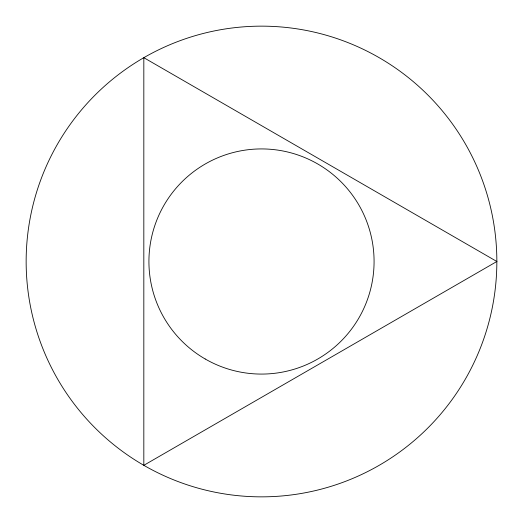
<?xml version="1.0" encoding="UTF-8"?>
<svg xmlns="http://www.w3.org/2000/svg" width="523" height="523" viewBox="0 0 523 523"><rect width="100%" height="100%" fill="white"/><g stroke="black" fill="none" stroke-linecap="round" stroke-linejoin="round"><path stroke-width="0.78" d="M496.85 261.5L143.825 465.32L143.825 57.68A235.35 235.35 0 0 1 496.85 261.5A235.35 235.35 0 0 1 143.825 465.32A235.35 235.35 0 0 1 143.825 57.68L496.85 261.5M205.212 358.994A112.576 112.576 0 0 0 374.076 261.5A112.576 112.576 0 0 0 205.212 164.006A112.576 112.576 0 0 0 205.212 358.994"/></g></svg>
